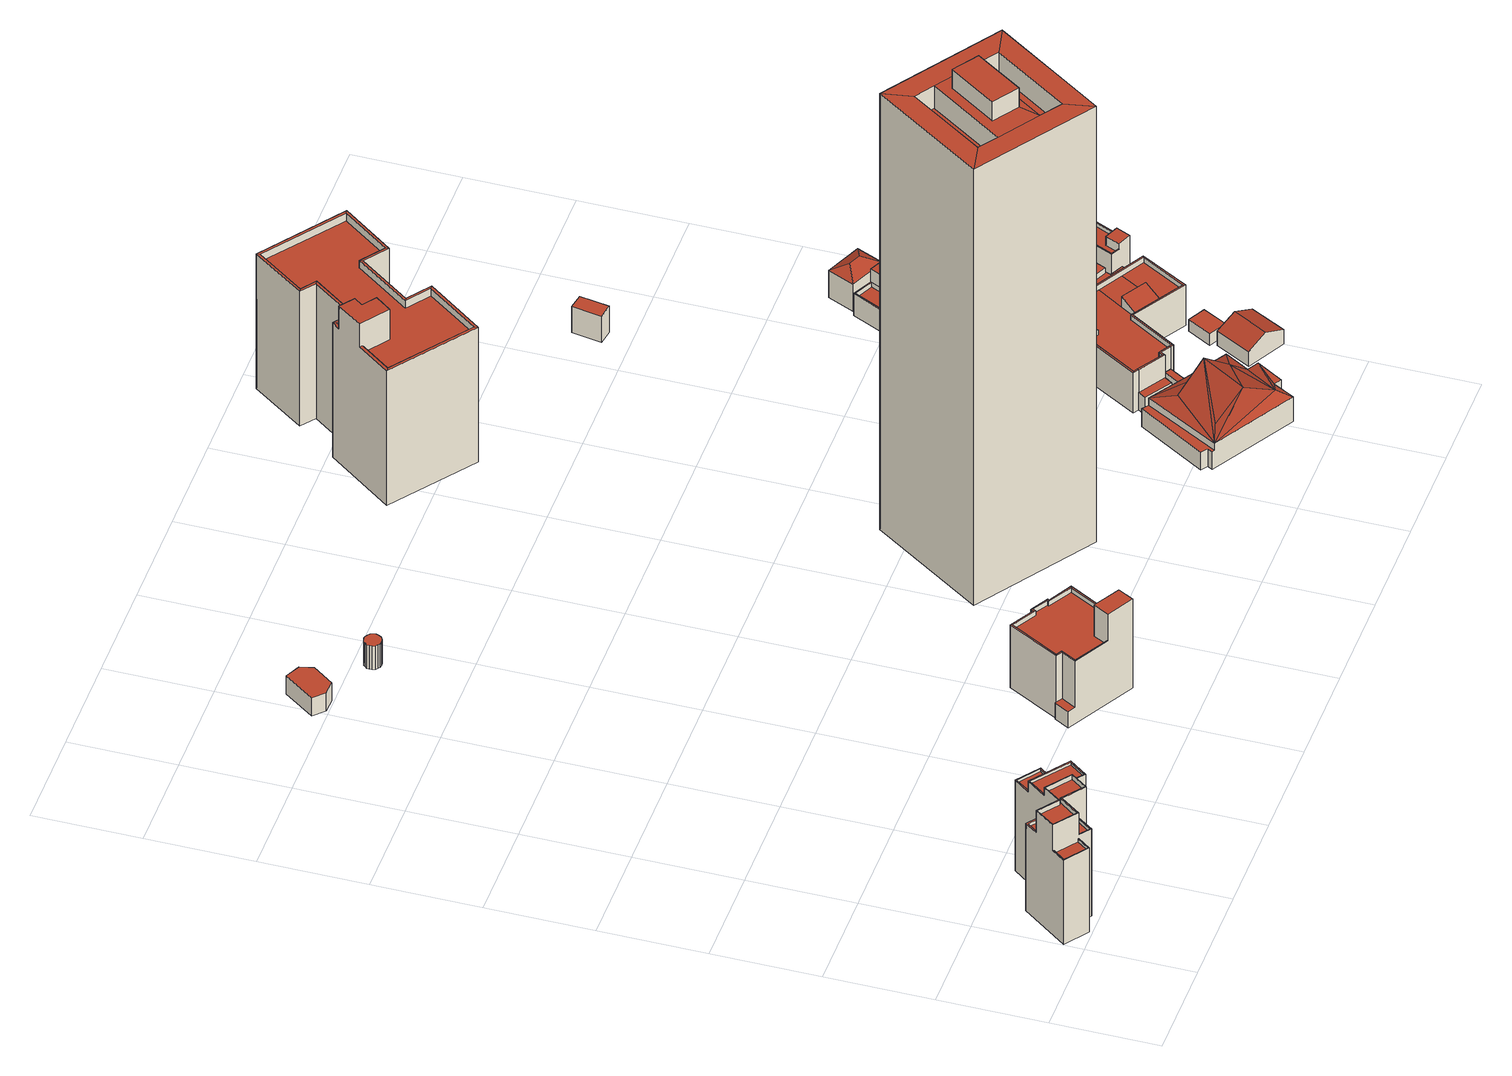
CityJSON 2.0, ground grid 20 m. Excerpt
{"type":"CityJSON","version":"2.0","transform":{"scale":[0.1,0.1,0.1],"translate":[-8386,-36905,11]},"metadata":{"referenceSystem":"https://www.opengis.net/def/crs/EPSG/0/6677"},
"CityObjects":{
"building1":{"type":"Building","attributes":{"class":3001,"usage":403,"measuredHeight":20,"storeysAboveGround":1,"storeysBelowGround":0,"prefecture":13,"city":13103,"footprintArea":114.15,"fireproofType":1001,"coverageRatio":80,"floorAreaRatio":700,"surveyYear":2021,"urbanPlanType":21,"areaClassificationType":22,"landUseType":212,"districts":"10","detailedUsage":"1241","floodRisk_description":10,"floodRisk_rank":1,"floodRisk_depth":0.01,"floodRisk_adminType":2,"floodRisk_scale":2,"meshCode":"53394509"},"geometry":[{"type":"Solid","lod":"2","boundaries":[[[[0,1,2,3,4,5,6,7,8,9,10,11,12,13]],[[14,15,16,17]],[[18,19,20,21]],[[22,23,24,25]],[[26,27,28,29]],[[30,31,32,33]],[[34,35,36,37]],[[38,39,40,41,42,43,44,45]],[[46,47,48,49,50,51,52]],[[53,54,55,56,57,58]],[[34,37,31,30]],[[26,59,60,27]],[[61,62,63,64]],[[65,66,67,68]],[[17,16,69,70]],[[71,72,36,35]],[[73,74,75,76,77,78,79,80,81,82,83,84,85]],[[29,28,72,71]],[[69,86,87,70]],[[88,89,90,91,92,93,94,95]],[[96,97,98,99,100,101]],[[33,32,60,59]],[[92,18,21,93]],[[73,51,50,74]],[[74,50,49,75]],[[15,67,66,16]],[[0,94,93]],[[93,20,90]],[[12,11,58,57,23,22,26,29,85,84,89,88]],[[98,64,63,99]],[[13,12,88,95]],[[16,66,65,69]],[[60,39,38,27]],[[6,5,97,96]],[[90,20,19,91]],[[91,19,18,92]],[[3,2,82,81]],[[37,42,41,31]],[[101,30,33,87,86,68,67,15,14,7,6,96]],[[11,10,53,58]],[[35,4,3,81,80,71]],[[78,46,52,79]],[[75,49,48,76]],[[9,8,17,70]],[[22,25,55,54,59,26]],[[93,1,0]],[[97,5,4,35,34,61,64,98]],[[100,62,61,34,30,101]],[[79,52,51,73,85,29,71,80]],[[0,13,95,94]],[[55,25,24,56]],[[36,43,42,37]],[[1,93,90]],[[2,1,83,82]],[[69,65,68,86]],[[93,21,20]],[[76,48,47,77]],[[56,24,23,57]],[[32,40,39,60]],[[87,33,59,54,53,10,9,70]],[[84,83,1,90,89]],[[77,47,46,78]],[[8,7,14,17]],[[72,44,43,36]],[[31,41,40,32]],[[27,38,45,28]],[[99,63,62,100]],[[28,45,44,72]]]],"semantics":{"surfaces":[{"type":"GroundSurface"},{"type":"RoofSurface"},{"type":"WallSurface"}],"values":[[0,1,1,1,1,1,1,1,1,1,1,1,1,1,1,1,1,1,1,1,1,1,2,2,2,2,2,2,2,2,2,2,2,2,2,2,2,2,2,2,2,2,2,2,2,2,2,2,2,2,2,2,2,2,2,2,2,2,2,2,2,2,2,2,2,2,2,2]]}}]},
"building2":{"type":"Building","attributes":{"class":3002,"usage":401,"measuredHeight":14.9,"storeysAboveGround":5,"storeysBelowGround":1,"prefecture":13,"city":13103,"footprintArea":199.75,"fireproofType":1001,"coverageRatio":60,"floorAreaRatio":400,"surveyYear":2021,"urbanPlanType":21,"areaClassificationType":22,"landUseType":212,"districts":"6","detailedUsage":"1210","meshCode":"53394509"},"geometry":[{"type":"Solid","lod":"2","boundaries":[[[[102,103,104,105,106,107,108,109,110,111,112,113]],[[114,115,116,117]],[[118,119,120,121]],[[122,123,124,125]],[[126,127,128,129]],[[123,130,131,124]],[[132,133,134,135]],[[127,132,135,128]],[[133,114,117,134]],[[136,137,138,139,140]],[[141,122,125,142]],[[130,126,129,131]],[[115,143,144,116]],[[145,146,147,148,149,150,151,152,153,154,155,156]],[[135,134,156,155]],[[121,109,108,118]],[[129,128,154,153]],[[115,114,139,138]],[[134,117,145,156]],[[128,135,155,154]],[[107,106,122,141]],[[112,111,136,140]],[[117,116,146,145]],[[114,133,140,139]],[[131,129,153,152]],[[110,109,121,120,143,115,138,137]],[[102,113,132,127]],[[142,125,150,149]],[[111,110,137,136]],[[125,124,151,150]],[[103,102,127,126]],[[124,131,152,151]],[[104,103,126,130]],[[116,144,147,146]],[[142,149,148,119,118,108,107,141]],[[106,105,123,122]],[[105,104,130,123]],[[113,112,140,133,132]],[[144,143,120,119,148,147]]]],"semantics":{"surfaces":[{"type":"GroundSurface"},{"type":"RoofSurface"},{"type":"WallSurface"}],"values":[[0,1,1,1,1,1,1,1,1,1,1,1,1,1,2,2,2,2,2,2,2,2,2,2,2,2,2,2,2,2,2,2,2,2,2,2,2,2,2]]}}]},
"building3":{"type":"Building","attributes":{"class":3001,"usage":403,"measuredHeight":3.2,"storeysAboveGround":1,"storeysBelowGround":0,"prefecture":13,"city":13103,"footprintArea":36.82,"fireproofType":1001,"coverageRatio":80,"floorAreaRatio":700,"surveyYear":2021,"urbanPlanType":21,"areaClassificationType":22,"landUseType":212,"districts":"10","detailedUsage":"1241","floodRisk_description":10,"floodRisk_rank":1,"floodRisk_depth":0.02,"floodRisk_adminType":2,"floodRisk_scale":2,"meshCode":"53394509"},"geometry":[{"type":"Solid","lod":"2","boundaries":[[[[157,158,159,160,161,162]],[[163,164,165,166,167,168]],[[158,157,167,166]],[[160,159,165,164]],[[159,158,166,165]],[[162,161,163,168]],[[161,160,164,163]],[[157,162,168,167]]]],"semantics":{"surfaces":[{"type":"GroundSurface"},{"type":"RoofSurface"},{"type":"WallSurface"}],"values":[[0,1,2,2,2,2,2,2]]}}]},
"building4":{"type":"Building","attributes":{"class":3001,"usage":403,"measuredHeight":5.4,"storeysAboveGround":1,"storeysBelowGround":0,"prefecture":13,"city":13103,"footprintArea":7.66,"fireproofType":1001,"coverageRatio":80,"floorAreaRatio":700,"surveyYear":2021,"urbanPlanType":21,"areaClassificationType":22,"landUseType":212,"districts":"10","detailedUsage":"1241","floodRisk_description":10,"floodRisk_rank":1,"floodRisk_depth":0.01,"floodRisk_adminType":2,"floodRisk_scale":2,"meshCode":"53394509"},"geometry":[{"type":"Solid","lod":"2","boundaries":[[[[169,170,171,172,173,174,175,176,177,178,179,180,181,182,183,184,185,186,187,188]],[[189,190,191,192,193,194,195,196,197,198,199,200,201,202,203,204,205,206,207,208]],[[185,184,196,195]],[[180,179,201,200]],[[169,188,192,191]],[[188,187,193,192]],[[176,175,205,204]],[[177,176,204,203]],[[182,181,199,198]],[[172,171,189,208]],[[186,185,195,194]],[[181,180,200,199]],[[178,177,203,202]],[[183,182,198,197]],[[173,172,208,207]],[[175,174,206,205]],[[170,169,191,190]],[[171,170,190,189]],[[187,186,194,193]],[[174,173,207,206]],[[179,178,202,201]],[[184,183,197,196]]]],"semantics":{"surfaces":[{"type":"GroundSurface"},{"type":"RoofSurface"},{"type":"WallSurface"}],"values":[[0,1,2,2,2,2,2,2,2,2,2,2,2,2,2,2,2,2,2,2,2,2]]}}]},
"building5":{"type":"Building","attributes":{"class":3002,"usage":412,"measuredHeight":91.3,"storeysAboveGround":26,"storeysBelowGround":3,"prefecture":13,"city":13103,"footprintArea":746.03,"fireproofType":1001,"coverageRatio":60,"floorAreaRatio":400,"surveyYear":2021,"urbanPlanType":21,"areaClassificationType":22,"landUseType":211,"districts":"6","detailedUsage":"1320","floodRisk_description":10,"floodRisk_rank":1,"floodRisk_depth":0.02,"floodRisk_adminType":2,"floodRisk_scale":2,"meshCode":"53394509"},"geometry":[{"type":"Solid","lod":"2","boundaries":[[[[209,210,211,212,213,214]],[[215,216,217,218]],[[219,220,221,222,223,224,225,226]],[[227,228,229,230]],[[231,232,233,234,226,225]],[[232,231,235,236]],[[237,238,239,240]],[[241,242,243,244]],[[245,246,234,233]],[[225,224,221,220]],[[245,236,235,220,219,246]],[[214,233,232,240,239,209]],[[246,216,215,234]],[[219,217,216,246]],[[224,230,229,221]],[[231,225,243,242]],[[210,209,239,238]],[[213,212,236,245]],[[214,213,245,233]],[[244,243,225,220]],[[221,229,228,222]],[[235,231,242,241]],[[232,236,212,211,237,240]],[[222,228,227,223]],[[211,210,238,237]],[[241,244,220,235]],[[234,215,218,226]],[[226,218,217,219]],[[223,227,230,224]]]],"semantics":{"surfaces":[{"type":"GroundSurface"},{"type":"RoofSurface"},{"type":"WallSurface"}],"values":[[0,1,1,1,1,1,1,1,1,1,1,2,2,2,2,2,2,2,2,2,2,2,2,2,2,2,2,2,2]]}}]},
"building6":{"type":"Building","attributes":{"class":3001,"usage":422,"measuredHeight":6.2,"storeysAboveGround":3,"storeysBelowGround":0,"prefecture":13,"city":13103,"footprintArea":664.75,"fireproofType":1001,"coverageRatio":60,"floorAreaRatio":400,"surveyYear":2021,"urbanPlanType":21,"areaClassificationType":22,"landUseType":214,"districts":"6","detailedUsage":"1123","floodRisk_description":10,"floodRisk_rank":1,"floodRisk_depth":0.09,"floodRisk_adminType":2,"floodRisk_scale":2,"meshCode":"53394509"},"geometry":[{"type":"Solid","lod":"2","boundaries":[[[[247,248,249,250,251,252,253,254,255,256,257,258,259,260]],[[261,262,263]],[[262,261,264]],[[263,265,266]],[[267,268,269,270]],[[271,272,273]],[[263,266,274]],[[266,265,274]],[[275,276,264]],[[275,271,277]],[[278,279,280,281,282,283]],[[271,273,277]],[[261,263,274]],[[275,264,271]],[[273,284,277]],[[285,264,276]],[[285,262,264]],[[263,272,271]],[[264,265,271]],[[264,274,265]],[[263,271,265]],[[285,286,262]],[[284,273,255,254]],[[281,280,259,258]],[[261,274,264]],[[285,268,267,286]],[[280,279,260,259]],[[273,272,256,255]],[[276,251,250,268,285]],[[275,277,253,252]],[[282,281,258,257]],[[277,284,254,253]],[[269,268,250,249]],[[267,247,260,279,278,262,286]],[[262,278,283,263]],[[276,275,252,251]],[[257,256,272,263,283,282]],[[267,270,248,247]],[[270,269,249,248]]]],"semantics":{"surfaces":[{"type":"GroundSurface"},{"type":"RoofSurface"},{"type":"WallSurface"}],"values":[[0,1,1,1,1,1,1,1,1,1,1,1,1,1,1,1,1,1,1,1,1,1,2,2,2,2,2,2,2,2,2,2,2,2,2,2,2,2,2]]}}]},
"building7":{"type":"Building","attributes":{"class":3002,"usage":401,"measuredHeight":29.8,"storeysAboveGround":9,"storeysBelowGround":0,"prefecture":13,"city":13103,"footprintArea":622.84,"fireproofType":1001,"coverageRatio":60,"floorAreaRatio":400,"surveyYear":2021,"urbanPlanType":21,"areaClassificationType":22,"landUseType":212,"districts":"6","detailedUsage":"1210","floodRisk_description":10,"floodRisk_rank":1,"floodRisk_depth":0.01,"floodRisk_adminType":2,"floodRisk_scale":2,"meshCode":"53394509"},"geometry":[{"type":"Solid","lod":"2","boundaries":[[[[287,288,289,290,291,292,293,294,295,296,297,298,299,300,301,302]],[[303,304,305,306,307,308,309,310,311,312,313,314,315,316,317,318,319,320,321,322]],[[323,324,325,326,327]],[[328,329,330,331]],[[332,333,334,335]],[[336,337,338,339,340]],[[335,334,329,328]],[[341,342,343,344]],[[345,346,340,339]],[[341,347,348,342]],[[349,350,348,347]],[[331,330,350,349]],[[351,352,353,354]],[[344,343,355,356]],[[357,358,359,360,361,362]],[[332,325,324,333]],[[356,355,346,345]],[[336,308,307,337]],[[306,305,359,358]],[[291,290,341,344]],[[294,293,345,339]],[[297,296,332,335]],[[302,301,353,352]],[[296,295,325,332]],[[330,316,315,350]],[[293,292,356,345]],[[298,297,335,328]],[[342,313,312,343]],[[340,309,308,336]],[[354,300,299,331,349,288,287,351]],[[287,302,352,351]],[[304,303,361,360]],[[323,321,320,324]],[[338,357,362,326,325,295,294,339]],[[346,310,309,340]],[[348,314,313,342]],[[327,326,362,361,303,322]],[[337,307,306,358,357,338]],[[290,289,347,341]],[[355,311,310,346]],[[301,300,354,353]],[[292,291,344,356]],[[299,298,328,331]],[[350,315,314,348]],[[327,322,321,323]],[[334,318,317,329]],[[343,312,311,355]],[[333,319,318,334]],[[324,320,319,333]],[[289,288,349,347]],[[329,317,316,330]],[[305,304,360,359]]]],"semantics":{"surfaces":[{"type":"GroundSurface"},{"type":"RoofSurface"},{"type":"WallSurface"}],"values":[[0,1,1,1,1,1,1,1,1,1,1,1,1,1,1,1,1,2,2,2,2,2,2,2,2,2,2,2,2,2,2,2,2,2,2,2,2,2,2,2,2,2,2,2,2,2,2,2,2,2,2,2]]}}]},
"building8":{"type":"Building","attributes":{"class":9999,"usage":461,"measuredHeight":-9999,"storeysAboveGround":9999,"storeysBelowGround":9999,"prefecture":13,"city":13103,"footprintArea":-9999,"fireproofType":1011,"coverageRatio":60,"floorAreaRatio":400,"surveyYear":1,"urbanPlanType":21,"areaClassificationType":22,"landUseType":214,"districts":"6","detailedUsage":"0","floodRisk_description":10,"floodRisk_rank":1,"floodRisk_depth":0.14,"floodRisk_adminType":2,"floodRisk_scale":2,"meshCode":"53394509"},"geometry":[{"type":"Solid","lod":"2","boundaries":[[[[363,364,365,366]],[[367,368,369,370]],[[365,364,367,370]],[[366,365,370,369]],[[364,363,368,367]],[[363,366,369,368]]]],"semantics":{"surfaces":[{"type":"GroundSurface"},{"type":"RoofSurface"},{"type":"WallSurface"}],"values":[[0,1,2,2,2,2]]}}]},
"building9":{"type":"Building","attributes":{"class":3002,"usage":422,"measuredHeight":8.7,"storeysAboveGround":3,"storeysBelowGround":0,"prefecture":13,"city":13103,"footprintArea":664.75,"fireproofType":1001,"coverageRatio":60,"floorAreaRatio":400,"surveyYear":2021,"urbanPlanType":21,"areaClassificationType":22,"landUseType":214,"districts":"6","detailedUsage":"1123","floodRisk_description":10,"floodRisk_rank":1,"floodRisk_depth":0.02,"floodRisk_adminType":2,"floodRisk_scale":2,"meshCode":"53394509"},"geometry":[{"type":"Solid","lod":"2","boundaries":[[[[371,372,373,374,375,376,377,378,379,380,381]],[[382,383,384,385]],[[386,387,388,389]],[[390,391,392,393]],[[394,395,396,397]],[[398,399,400,401]],[[402,403,404,405]],[[390,406,407,391]],[[408,397,396,409]],[[393,410,411,412]],[[402,405,413,414]],[[415,416,417,418,419,420,421,422,423,424,425,426,427,428,429,430,431,432,433,434,435,436,437,438,439,440,441]],[[442,443,444,445]],[[446,447,448,449]],[[450,451,404,403]],[[452,453,438,437]],[[454,455,451,450]],[[456,457,400,399]],[[458,459,453,452,460]],[[393,392,410]],[[461,442,445,462]],[[414,413,407,406]],[[386,385,384,387]],[[461,462,463,464]],[[398,401,465,466]],[[467,464,463,468]],[[469,470,471,472,473,474,475]],[[408,409,444,443]],[[456,389,388,457]],[[467,468,383,382]],[[476,477,478,479,480,481,482,483,484,485,470,469]],[[486,487,488,489]],[[466,465,455,454]],[[412,411,395,394]],[[384,428,427,387]],[[387,427,426,388]],[[445,433,432,462]],[[407,416,415,391]],[[410,440,439,411]],[[460,452,447,446]],[[401,423,422,465]],[[375,382,385,476,469,376]],[[479,456,399,480]],[[391,415,441,392]],[[376,469,475,412,394,377]],[[437,436,449,448]],[[411,439,438,453,459,395]],[[465,422,421,455]],[[409,435,434,444]],[[373,372,487,486]],[[383,429,428,384]],[[484,450,403,485]],[[413,417,416,407]],[[374,373,486,489]],[[442,461,371,381]],[[462,432,431,463]],[[375,374,489,467,382]],[[475,474,393,412]],[[482,466,454,483]],[[396,458,460,436,435,409]],[[468,430,429,383]],[[380,379,408,443]],[[464,467,489,488]],[[470,402,414,471]],[[480,399,398,481]],[[477,386,389,478]],[[378,377,394,397]],[[463,431,430,468]],[[404,419,418,405]],[[472,406,390,473]],[[400,424,423,401]],[[405,418,417,413]],[[451,420,419,404]],[[457,425,424,400]],[[388,426,425,457]],[[455,421,420,451]],[[397,408,379,378]],[[381,380,443,442]],[[481,398,466,482]],[[478,389,456,479]],[[485,403,402,470]],[[395,459,458,396]],[[444,434,433,445]],[[476,385,386,477]],[[471,414,406,472]],[[436,460,446,449]],[[452,437,448,447]],[[483,454,450,484]],[[473,390,393,474]],[[392,441,440,410]],[[371,461,464,488,487,372]]]],"semantics":{"surfaces":[{"type":"GroundSurface"},{"type":"RoofSurface"},{"type":"WallSurface"}],"values":[[0,1,1,1,1,1,1,1,1,1,1,1,1,1,1,1,1,1,1,1,1,1,1,1,1,1,1,1,1,1,1,1,1,1,2,2,2,2,2,2,2,2,2,2,2,2,2,2,2,2,2,2,2,2,2,2,2,2,2,2,2,2,2,2,2,2,2,2,2,2,2,2,2,2,2,2,2,2,2,2,2,2,2,2,2,2,2,2,2,2,2]]}}]},
"building10":{"type":"Building","attributes":{"class":3001,"usage":422,"measuredHeight":3.4,"storeysAboveGround":1,"storeysBelowGround":0,"prefecture":13,"city":13103,"footprintArea":62.14,"fireproofType":1002,"coverageRatio":60,"floorAreaRatio":400,"surveyYear":2021,"urbanPlanType":21,"areaClassificationType":22,"landUseType":214,"districts":"6","detailedUsage":"1123","floodRisk_description":10,"floodRisk_rank":1,"floodRisk_depth":0.11,"floodRisk_adminType":2,"floodRisk_scale":2,"meshCode":"53394509"},"geometry":[{"type":"Solid","lod":"2","boundaries":[[[[490,491,492,493]],[[494,495,496,497]],[[498,499,497,496]],[[490,493,499,498]],[[497,499,493,492,494]],[[492,491,495,494]],[[496,495,491,490,498]]]],"semantics":{"surfaces":[{"type":"GroundSurface"},{"type":"RoofSurface"},{"type":"WallSurface"}],"values":[[0,1,1,2,2,2,2]]}}]},
"building11":{"type":"Building","attributes":{"class":3001,"usage":422,"measuredHeight":-9999,"storeysAboveGround":1,"storeysBelowGround":0,"prefecture":13,"city":13103,"footprintArea":19.39,"fireproofType":1003,"coverageRatio":60,"floorAreaRatio":400,"surveyYear":2021,"urbanPlanType":21,"areaClassificationType":22,"landUseType":214,"districts":"6","detailedUsage":"1123","floodRisk_description":10,"floodRisk_rank":1,"floodRisk_depth":0.14,"floodRisk_adminType":2,"floodRisk_scale":2,"meshCode":"53394509"},"geometry":[{"type":"Solid","lod":"2","boundaries":[[[[500,501,502,503]],[[504,505,506,507]],[[502,501,505,504]],[[501,500,506,505]],[[500,503,507,506]],[[503,502,504,507]]]],"semantics":{"surfaces":[{"type":"GroundSurface"},{"type":"RoofSurface"},{"type":"WallSurface"}],"values":[[0,1,2,2,2,2]]}}]},
"building12":{"type":"Building","attributes":{"class":3001,"usage":422,"measuredHeight":6.4,"storeysAboveGround":2,"storeysBelowGround":0,"prefecture":13,"city":13103,"footprintArea":182.67,"fireproofType":1003,"coverageRatio":60,"floorAreaRatio":400,"surveyYear":2021,"urbanPlanType":21,"areaClassificationType":22,"landUseType":214,"districts":"6","detailedUsage":"1123","floodRisk_description":10,"floodRisk_rank":1,"floodRisk_depth":0.08,"floodRisk_adminType":2,"floodRisk_scale":2,"meshCode":"53394509"},"geometry":[{"type":"Solid","lod":"2","boundaries":[[[[508,509,510,511,512,513]],[[514,515,516,517]],[[518,519,517,516]],[[520,521,522,523]],[[524,525,523,522]],[[513,519,518,525,524,508]],[[510,509,521,520]],[[517,519,513,512,514]],[[522,521,509,508,524]],[[512,511,515,514]],[[515,511,510,520,523,525,518,516]]]],"semantics":{"surfaces":[{"type":"GroundSurface"},{"type":"RoofSurface"},{"type":"WallSurface"}],"values":[[0,1,1,1,1,2,2,2,2,2,2]]}}]},
"building13":{"type":"Building","attributes":{"class":9999,"usage":461,"measuredHeight":3.7,"storeysAboveGround":9999,"storeysBelowGround":9999,"prefecture":13,"city":13103,"footprintArea":-9999,"fireproofType":1011,"coverageRatio":60,"floorAreaRatio":400,"surveyYear":1,"urbanPlanType":21,"areaClassificationType":22,"landUseType":214,"districts":"6","detailedUsage":"0","floodRisk_description":10,"floodRisk_rank":1,"floodRisk_depth":0.04,"floodRisk_adminType":2,"floodRisk_scale":2,"meshCode":"53394509"},"geometry":[{"type":"Solid","lod":"2","boundaries":[[[[526,527,528,529,511,530,531,532]],[[533,534,535,536,537,538,539,540]],[[528,527,540,539]],[[526,532,534,533]],[[511,529,538,537]],[[527,526,533,540]],[[531,530,536,535]],[[532,531,535,534]],[[529,528,539,538]],[[530,511,537,536]]]],"semantics":{"surfaces":[{"type":"GroundSurface"},{"type":"RoofSurface"},{"type":"WallSurface"}],"values":[[0,1,2,2,2,2,2,2,2,2]]}}]},
"building14":{"type":"Building","attributes":{"class":3001,"usage":422,"measuredHeight":7.7,"storeysAboveGround":2,"storeysBelowGround":0,"prefecture":13,"city":13103,"footprintArea":171.64,"fireproofType":1002,"coverageRatio":60,"floorAreaRatio":400,"surveyYear":2021,"urbanPlanType":21,"areaClassificationType":22,"landUseType":214,"districts":"6","detailedUsage":"1123","floodRisk_description":10,"floodRisk_rank":1,"floodRisk_depth":0.04,"floodRisk_adminType":2,"floodRisk_scale":2,"meshCode":"53394509"},"geometry":[{"type":"Solid","lod":"2","boundaries":[[[[541,542,543,544,545,546]],[[547,548,549,550]],[[551,552,553,554]],[[555,556,557,558]],[[559,551,554,560]],[[561,562,563,564]],[[565,566,567,568]],[[556,569,570,557]],[[569,571,572,570]],[[552,573,574,553]],[[572,558,549,548]],[[564,563,555,558,572,571]],[[545,544,573,552]],[[543,542,556,555,563,562]],[[561,559,560,574,573,544,543,562]],[[574,560,567,566]],[[560,554,568,567]],[[557,570,547,550]],[[554,553,565,568]],[[553,574,566,565]],[[558,557,550,549]],[[546,545,552,551]],[[559,561,564,571,569,541,546,551]],[[542,541,569,556]],[[570,572,548,547]]]],"semantics":{"surfaces":[{"type":"GroundSurface"},{"type":"RoofSurface"},{"type":"WallSurface"}],"values":[[0,1,1,1,1,1,1,1,1,1,2,2,2,2,2,2,2,2,2,2,2,2,2,2,2]]}}]},
"building15":{"type":"Building","attributes":{"class":3001,"usage":422,"measuredHeight":4.7,"storeysAboveGround":2,"storeysBelowGround":0,"prefecture":13,"city":13103,"footprintArea":168.91,"fireproofType":1003,"coverageRatio":60,"floorAreaRatio":400,"surveyYear":2021,"urbanPlanType":21,"areaClassificationType":22,"landUseType":214,"districts":"6","detailedUsage":"1123","floodRisk_description":10,"floodRisk_rank":1,"floodRisk_depth":0.12,"floodRisk_adminType":2,"floodRisk_scale":2,"meshCode":"53394509"},"geometry":[{"type":"Solid","lod":"2","boundaries":[[[[575,576,577,578,579,580,581]],[[582,583,584,585,586,587,588,589,590]],[[591,592,593]],[[594,595,596]],[[597,598,599]],[[596,595,591,593]],[[600,598,597]],[[600,599,598]],[[601,602,597]],[[597,602,603]],[[597,603,600]],[[601,597,599]],[[596,593,592,594]],[[604,605,606,607,608,609,610]],[[601,599,611]],[[575,581,589,588]],[[599,582,590,608,607,611]],[[576,575,588,587]],[[585,584,603,602]],[[578,577,604,610]],[[583,582,599,600]],[[589,581,580,590]],[[579,609,608,590,580]],[[592,591,605,604,577,576,587,586]],[[591,595,606,605]],[[584,583,600,603]],[[592,586,585,602,601,594]],[[579,578,610,609]],[[594,601,611,607,606,595]]]],"semantics":{"surfaces":[{"type":"GroundSurface"},{"type":"RoofSurface"},{"type":"WallSurface"}],"values":[[0,0,1,1,1,1,1,1,1,1,1,1,1,1,1,2,2,2,2,2,2,2,2,2,2,2,2,2,2]]}}]},
"building16":{"type":"Building","attributes":{"class":9999,"usage":461,"measuredHeight":-9999,"storeysAboveGround":9999,"storeysBelowGround":9999,"prefecture":13,"city":13103,"footprintArea":-9999,"fireproofType":1011,"coverageRatio":60,"floorAreaRatio":400,"surveyYear":1,"urbanPlanType":21,"areaClassificationType":22,"landUseType":214,"districts":"6","detailedUsage":"0","floodRisk_description":10,"floodRisk_rank":1,"floodRisk_depth":0.05,"floodRisk_adminType":2,"floodRisk_scale":2,"meshCode":"53394509"},"geometry":[{"type":"Solid","lod":"2","boundaries":[[[[612,613,586,585,614,615,616]],[[617,618,619,620,621,622,623]],[[613,612,622,621]],[[585,586,620,619]],[[586,613,621,620]],[[616,615,617,623]],[[612,616,623,622]],[[614,585,619,618]],[[615,614,618,617]]]],"semantics":{"surfaces":[{"type":"GroundSurface"},{"type":"RoofSurface"},{"type":"WallSurface"}],"values":[[0,1,2,2,2,2,2,2,2]]}}]},
"building17":{"type":"Building","attributes":{"class":3001,"usage":461,"measuredHeight":6.5,"storeysAboveGround":9999,"storeysBelowGround":9999,"prefecture":13,"city":13103,"footprintArea":-9999,"fireproofType":1011,"coverageRatio":60,"floorAreaRatio":400,"surveyYear":1,"urbanPlanType":21,"areaClassificationType":22,"landUseType":214,"districts":"6","detailedUsage":"0","floodRisk_description":10,"floodRisk_rank":1,"floodRisk_depth":0.07,"floodRisk_adminType":2,"floodRisk_scale":2,"meshCode":"53394509"},"geometry":[{"type":"Solid","lod":"2","boundaries":[[[[624,625,626,627]],[[628,629,630]],[[631,629,628,632]],[[633,631,632]],[[628,630,633,632]],[[625,624,629,631]],[[624,627,630,629]],[[627,626,633,630]],[[626,625,631,633]]]],"semantics":{"surfaces":[{"type":"GroundSurface"},{"type":"RoofSurface"},{"type":"WallSurface"}],"values":[[0,1,1,1,1,2,2,2,2]]}}]},
"building18":{"type":"Building","attributes":{"class":3001,"usage":461,"measuredHeight":4.9,"storeysAboveGround":9999,"storeysBelowGround":9999,"prefecture":13,"city":13103,"footprintArea":-9999,"fireproofType":1011,"coverageRatio":60,"floorAreaRatio":400,"surveyYear":1,"urbanPlanType":21,"areaClassificationType":22,"landUseType":212,"districts":"6","detailedUsage":"0","floodRisk_description":10,"floodRisk_rank":1,"floodRisk_depth":0.33,"floodRisk_adminType":2,"floodRisk_scale":2,"meshCode":"53394509"},"geometry":[{"type":"Solid","lod":"2","boundaries":[[[[634,635,636,637]],[[638,639,640,641]],[[637,636,641,640]],[[636,635,638,641]],[[634,637,640,639]],[[635,634,639,638]]]],"semantics":{"surfaces":[{"type":"GroundSurface"},{"type":"RoofSurface"},{"type":"WallSurface"}],"values":[[0,1,2,2,2,2]]}}]},
"building19":{"type":"Building","attributes":{"class":3001,"usage":422,"measuredHeight":5.9,"storeysAboveGround":2,"storeysBelowGround":0,"prefecture":13,"city":13103,"footprintArea":53.8,"fireproofType":1001,"coverageRatio":60,"floorAreaRatio":400,"surveyYear":2021,"urbanPlanType":21,"areaClassificationType":22,"landUseType":214,"districts":"6","detailedUsage":"1123","floodRisk_description":10,"floodRisk_rank":1,"floodRisk_depth":0.05,"floodRisk_adminType":2,"floodRisk_scale":2,"meshCode":"53394509"},"geometry":[{"type":"Solid","lod":"2","boundaries":[[[[642,643,644,645]],[[646,647,648,649]],[[650,651,652,653,654,655]],[[656,657,658,659,660,661]],[[662,663,664,665]],[[655,654,646,649]],[[646,658,657,647]],[[643,649,648,665,664,644]],[[644,664,663,651,650,645]],[[653,660,659,654]],[[654,659,658,646]],[[642,645,650,655]],[[652,661,660,653]],[[656,662,665,648,647,657]],[[652,651,663,662,656,661]],[[643,642,655,649]]]],"semantics":{"surfaces":[{"type":"GroundSurface"},{"type":"RoofSurface"},{"type":"WallSurface"}],"values":[[0,1,1,1,1,1,2,2,2,2,2,2,2,2,2,2]]}}]}
},
"vertices":[
[181,111,3],[209,90,3],[183,55,3],[160,73,3],[134,39,3],[115,53,3],[87,15,3],[65,31,3],[46,6,3],[3,38,3],[68,125,3],[104,98,3],[161,173,3],[204,141,3],[65,31,189],[64,32,189],[46,8,189],[46,6,189],[201,141,198],[161,170,198],[140,141,198],[179,112,198],[87,74,189],[103,95,189],[68,121,189],[52,100,189],[87,74,245],[87,71,245],[111,104,245],[111,106,245],[65,31,245],[64,34,245],[24,64,245],[22,63,245],[93,69,245],[134,39,245],[134,41,245],[93,72,245],[87,71,235],[50,99,235],[24,64,235],[64,34,235],[93,72,235],[134,41,235],[156,71,235],[111,104,235],[160,76,222],[183,58,222],[206,89,222],[138,140,222],[113,106,222],[112,105,222],[157,72,222],[68,125,196],[50,101,196],[52,100,196],[68,121,196],[103,95,196],[104,98,196],[50,101,245],[50,99,245],[93,69,187],[66,33,187],[87,17,187],[114,54,187],[5,38,182],[46,8,182],[64,32,182],[23,62,182],[5,38,189],[3,38,189],[158,71,245],[156,71,245],[112,105,228],[113,106,228],[138,140,228],[206,89,228],[183,58,228],[160,76,228],[157,72,228],[158,71,228],[160,73,228],[183,55,228],[209,90,228],[138,143,228],[111,106,228],[23,62,189],[22,63,189],[161,173,204],[138,143,204],[140,141,204],[161,170,204],[201,141,204],[179,112,204],[181,111,204],[204,141,204],[87,15,196],[115,53,196],[114,54,196],[87,17,196],[66,33,196],[65,31,196],
[518,253,130],[520,258,130],[554,239,130],[553,236,130],[598,211,130],[544,113,130],[547,111,130],[531,81,130],[399,154,130],[415,182,130],[417,181,130],[471,279,130],[429,174,268],[413,146,268],[417,147,268],[433,176,268],[547,111,327],[497,139,327],[481,109,327],[531,81,327],[598,211,268],[553,236,268],[549,235,268],[594,210,268],[520,258,268],[518,253,268],[519,249,268],[522,254,268],[554,239,268],[550,238,268],[471,279,268],[417,181,268],[421,182,268],[473,275,268],[415,182,166],[399,154,166],[413,146,166],[429,174,166],[417,181,166],[544,113,268],[542,114,268],[481,109,268],[482,111,268],[433,176,258],[417,147,258],[482,111,258],[497,139,258],[542,114,258],[594,210,258],[549,235,258],[550,238,258],[522,254,258],[519,249,258],[473,275,258],[421,182,258],
[233,1403,7],[205,1404,7],[185,1423,7],[227,1482,7],[255,1468,7],[262,1443,7],[255,1468,47],[227,1482,47],[185,1423,47],[205,1404,47],[233,1403,47],[262,1443,47],
[330,1356,10],[328,1361,10],[327,1366,10],[328,1371,10],[331,1375,10],[334,1378,10],[339,1380,10],[343,1381,10],[348,1380,10],[353,1377,10],[356,1374,10],[358,1369,10],[359,1364,10],[358,1360,10],[355,1355,10],[352,1352,10],[347,1350,10],[342,1349,10],[337,1350,10],[333,1353,10],[327,1366,62],[328,1361,62],[330,1356,62],[333,1353,62],[337,1350,62],[342,1349,62],[347,1350,62],[352,1352,62],[355,1355,62],[358,1360,62],[359,1364,62],[358,1369,62],[356,1374,62],[353,1377,62],[348,1380,62],[343,1381,62],[339,1380,62],[334,1378,62],[331,1375,62],[328,1371,62],
[1072,444,114],[977,303,114],[939,329,114],[893,259,114],[674,407,114],[815,617,114],[826,560,1030],[731,418,1030],[766,394,1030],[861,536,1030],[766,394,1079],[842,343,1079],[852,383,1079],[804,415,1079],[865,505,1079],[912,473,1079],[937,485,1079],[861,536,1079],[865,505,1121],[804,415,1121],[852,383,1121],[912,473,1121],[977,458,1079],[1034,470,1079],[815,617,1079],[826,560,1079],[881,316,1079],[893,259,1079],[939,329,231],[977,303,231],[1072,444,231],[1034,470,231],[881,316,1030],[977,458,1030],[937,485,1030],[842,343,1030],[674,407,1079],[731,418,1079],
[1212,204,176],[1236,246,176],[1248,239,176],[1223,197,176],[1293,155,176],[1266,109,176],[1287,97,176],[1257,47,176],[1243,55,176],[1221,14,176],[1061,107,176],[1067,117,176],[1054,125,176],[1133,254,176],[1149,196,246],[1145,246,231],[1066,104,231],[1253,136,246],[1151,81,291],[1096,113,246],[1212,204,213],[1223,197,213],[1248,239,213],[1236,246,213],[1212,43,246],[1221,14,231],[1243,55,231],[1205,167,291],[1266,109,231],[1293,155,231],[1287,97,231],[1145,246,215],[1133,254,215],[1054,125,215],[1067,117,215],[1061,107,215],[1066,104,215],[1257,47,231],[1223,197,231],[1212,204,231],
[1030,1678,45],[1080,1642,45],[1007,1544,45],[963,1576,45],[892,1479,45],[936,1447,45],[857,1340,45],[703,1453,45],[795,1578,45],[825,1555,45],[883,1634,45],[855,1655,45],[927,1754,45],[977,1717,45],[987,1730,45],[1040,1691,45],[810,1543,327],[798,1527,327],[823,1509,327],[800,1478,327],[753,1512,327],[750,1508,327],[710,1454,327],[856,1347,327],[929,1446,327],[885,1478,327],[962,1583,327],[1006,1551,327],[1072,1641,327],[928,1747,327],[862,1656,327],[890,1636,327],[826,1548,327],[796,1571,327],[791,1564,327],[788,1560,327],[791,1564,343],[796,1571,343],[795,1578,343],[783,1563,343],[788,1560,343],[855,1655,343],[862,1656,343],[928,1747,343],[927,1754,343],[825,1555,343],[826,1548,343],[890,1636,343],[883,1634,343],[750,1508,343],[753,1512,343],[749,1515,343],[703,1453,343],[710,1454,343],[963,1576,343],[962,1583,343],[885,1478,343],[892,1479,343],[857,1340,343],[856,1347,343],[1007,1544,343],[1006,1551,343],[1080,1642,343],[1072,1641,343],[1030,1678,314],[1040,1691,314],[987,1730,314],[977,1717,314],[929,1446,343],[936,1447,343],[749,1515,393],[800,1478,393],[823,1509,393],[798,1527,393],[810,1543,393],[783,1563,393],
[1300,272,182],[1296,298,182],[1312,300,182],[1315,274,182],[1296,298,220],[1300,272,220],[1315,274,220],[1312,300,220],
[1230,250,173],[1215,227,173],[1166,258,173],[1175,273,173],[1165,279,173],[1271,460,173],[1460,354,173],[1409,263,173],[1308,324,173],[1254,236,173],[1248,239,173],[1165,279,262],[1169,280,262],[1230,383,262],[1229,387,262],[1251,374,262],[1253,369,262],[1255,376,262],[1252,377,262],[1278,405,262],[1279,402,262],[1282,403,262],[1281,406,262],[1460,354,262],[1456,352,262],[1408,268,262],[1409,263,262],[1256,387,262],[1254,384,262],[1257,382,262],[1259,385,262],[1268,400,262],[1265,398,262],[1267,395,262],[1270,397,262],[1274,403,262],[1276,401,262],[1308,324,262],[1307,328,262],[1283,403,262],[1304,438,262],[1303,442,262],[1273,399,262],[1271,402,262],[1279,402,251],[1276,401,251],[1273,399,251],[1270,397,251],[1267,395,251],[1265,393,251],[1262,391,251],[1260,388,251],[1259,385,251],[1257,382,251],[1256,379,251],[1255,376,251],[1253,369,251],[1230,383,251],[1169,280,251],[1177,276,251],[1224,246,251],[1229,254,251],[1250,242,251],[1253,240,251],[1307,328,251],[1316,323,251],[1334,353,251],[1365,403,251],[1304,438,251],[1283,403,251],[1282,403,251],[1248,239,262],[1254,236,262],[1253,240,262],[1250,242,262],[1363,295,261],[1381,325,275],[1334,353,275],[1316,323,261],[1262,395,262],[1265,393,262],[1381,325,251],[1412,377,251],[1260,393,262],[1262,391,262],[1253,380,262],[1256,379,262],[1408,268,251],[1456,352,251],[1363,295,251],[1230,250,262],[1229,254,262],[1224,246,262],[1225,242,262],[1260,388,262],[1258,390,262],[1175,273,262],[1177,276,262],[1271,460,233],[1268,400,233],[1271,402,233],[1274,403,233],[1278,405,233],[1281,406,233],[1303,442,233],[1229,387,233],[1251,374,233],[1252,377,233],[1253,380,233],[1254,384,233],[1256,387,233],[1258,390,233],[1260,393,233],[1262,395,233],[1265,398,233],[1166,258,212],[1215,227,212],[1225,242,212],[1175,273,212],
[1403,88,181],[1330,127,181],[1366,194,181],[1438,155,181],[1366,194,213],[1330,127,213],[1366,108,232],[1402,174,232],[1403,88,213],[1438,155,213],
[1396,188,181],[1362,206,181],[1388,251,181],[1420,234,181],[1388,251,206],[1362,206,206],[1396,188,206],[1420,234,206],
[1182,621,177],[1223,708,177],[1294,675,177],[1290,665,177],[1403,612,177],[1367,535,177],[1403,612,231],[1290,665,231],[1272,626,244],[1385,573,244],[1254,587,231],[1367,535,231],[1294,675,251],[1223,708,251],[1202,664,262],[1274,631,262],[1182,621,251],[1254,587,251],
[1257,706,177],[1260,712,177],[1327,680,177],[1314,653,177],[1295,675,177],[1227,706,177],[1232,718,177],[1257,706,212],[1232,718,212],[1227,706,212],[1295,675,212],[1290,665,212],[1314,653,212],[1327,680,212],[1260,712,212],
[1230,728,173],[1266,805,173],[1430,728,173],[1422,710,173],[1447,699,173],[1419,640,173],[1233,729,211],[1269,712,211],[1303,785,211],[1267,802,211],[1419,640,221],[1447,699,221],[1444,698,221],[1418,642,221],[1304,787,221],[1266,805,221],[1267,802,221],[1303,785,221],[1394,651,221],[1395,653,221],[1394,651,249],[1430,728,249],[1304,787,249],[1268,710,249],[1444,698,211],[1421,708,211],[1395,653,211],[1418,642,211],[1230,728,221],[1233,729,221],[1268,710,221],[1269,712,221],[1422,710,221],[1421,708,221],
[1367,500,172],[1341,440,172],[1313,453,172],[1338,508,172],[1408,546,172],[1430,536,172],[1407,482,172],[1441,559,177],[1510,528,177],[1463,422,177],[1411,446,177],[1397,415,177],[1341,440,177],[1367,500,177],[1407,482,177],[1430,536,177],[1341,440,231],[1397,415,231],[1372,438,245],[1424,475,231],[1367,500,231],[1385,468,245],[1444,454,248],[1471,522,248],[1441,559,215],[1510,528,215],[1424,475,215],[1411,446,215],[1463,422,215],[1313,453,205],[1341,440,205],[1367,500,205],[1407,482,205],[1430,536,205],[1408,546,205],[1338,508,205],[1407,482,215],
[1476,374,177],[1395,409,177],[1465,422,177],[1461,412,177],[1487,400,177],[1461,412,205],[1465,422,205],[1411,446,205],[1397,415,205],[1395,409,205],[1476,374,205],[1487,400,205],
[1297,859,174],[1365,829,174],[1343,778,174],[1274,808,174],[1309,825,248],[1297,859,234],[1274,808,234],[1365,829,234],[1333,815,248],[1343,778,234],
[1234,1227,54],[1205,1231,54],[1214,1287,54],[1243,1282,54],[1205,1231,112],[1234,1227,112],[1243,1282,112],[1214,1287,112],
[1512,516,176],[1555,497,176],[1509,393,176],[1466,412,176],[1553,497,245],[1519,421,245],[1521,420,245],[1555,497,245],[1466,412,245],[1483,404,245],[1484,406,245],[1469,413,245],[1514,514,245],[1512,516,245],[1495,431,237],[1519,421,237],[1553,497,237],[1514,514,237],[1469,413,237],[1484,406,237],[1495,431,257],[1483,404,257],[1509,393,257],[1521,420,257]
]}
